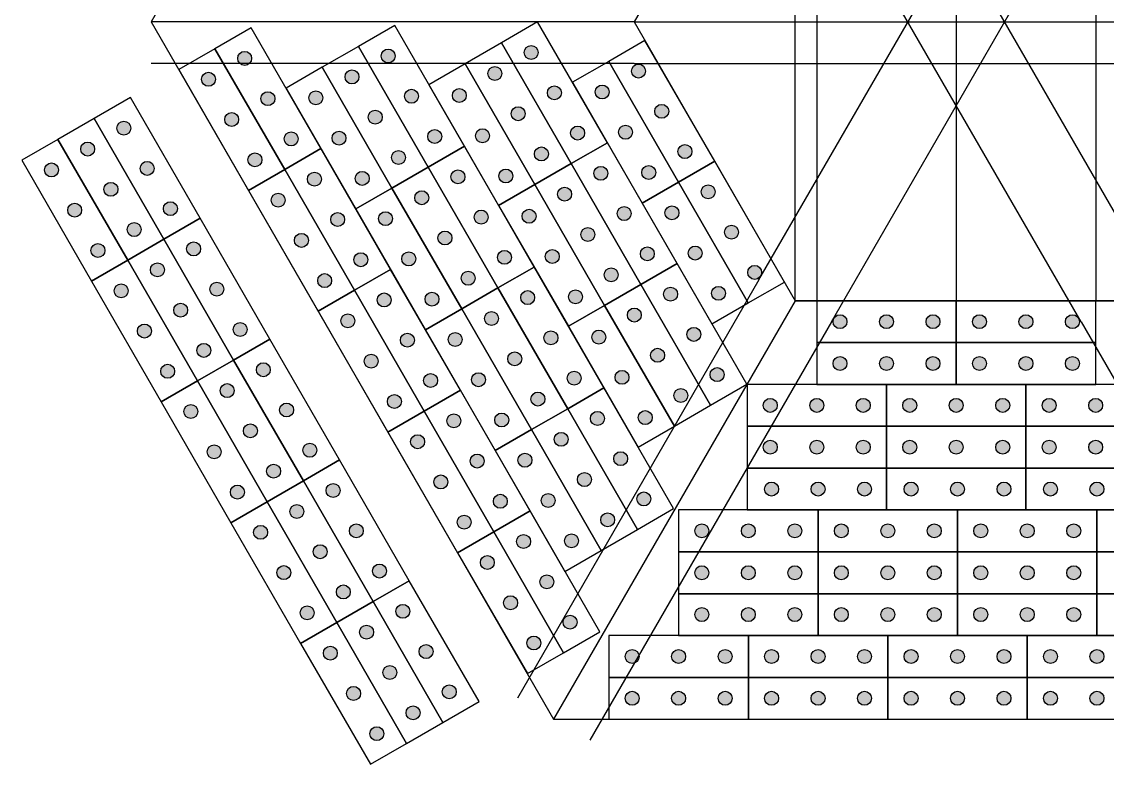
# Model space of a CAD drawing. Header units: millimetres. Extents: x 1388 to 8110, y -1425 to 5021.
# Drawn here: x 2385.8 to 2775.1, y 3135.5 to 3401.7 of the extents above; entities that cross this region are included whole.
import ezdxf

# ---------------------------------------------------------------- set-up
doc = ezdxf.new("R2010")
doc.units = ezdxf.units.MM

msp = doc.modelspace()

# ---------------------------------------------------------------- hatches: boundary and pattern name
at = {"true_color": 0xf1eb1f}
h = msp.add_hatch(color=2, dxfattribs=at)
h.dxf.hatch_style = 1
h.paths.add_polyline_path([(2468.283, 3388.547, 1), (2463.283, 3388.547, 1)])
h = msp.add_hatch(color=2, dxfattribs=at)
h.dxf.hatch_style = 1
h.paths.add_polyline_path([(2519.754, 3389.396, 1), (2514.754, 3389.396, 1)])
h = msp.add_hatch(color=2, dxfattribs=at)
h.dxf.hatch_style = 1
h.paths.add_polyline_path([(2570.992, 3390.649, 1), (2565.992, 3390.649, 1)])
h = msp.add_hatch(color=2, dxfattribs=at)
h.dxf.hatch_style = 1
h.paths.add_polyline_path([(2609.473, 3383.998, 1), (2604.473, 3383.998, 1)])
h = msp.add_hatch(color=2, dxfattribs=at)
h.dxf.hatch_style = 1
h.paths.add_polyline_path([(2455.292, 3381.047, 1), (2450.292, 3381.047, 1)])
h = msp.add_hatch(color=2, dxfattribs=at)
h.dxf.hatch_style = 1
h.paths.add_polyline_path([(2506.763, 3381.896, 1), (2501.763, 3381.896, 1)])
h = msp.add_hatch(color=2, dxfattribs=at)
h.dxf.hatch_style = 1
h.paths.add_polyline_path([(2558.002, 3383.149, 1), (2553.002, 3383.149, 1)])
h = msp.add_hatch(color=2, dxfattribs=at)
h.dxf.hatch_style = 1
h.paths.add_polyline_path([(2579.325, 3376.215, 1), (2574.325, 3376.215, 1)])
h = msp.add_hatch(color=2, dxfattribs=at)
h.dxf.hatch_style = 1
h.paths.add_polyline_path([(2596.482, 3376.498, 1), (2591.482, 3376.498, 1)])
h = msp.add_hatch(color=2, dxfattribs=at)
h.dxf.hatch_style = 1
h.paths.add_polyline_path([(2476.616, 3374.113, 1), (2471.616, 3374.113, 1)])
h = msp.add_hatch(color=2, dxfattribs=at)
h.dxf.hatch_style = 1
h.paths.add_polyline_path([(2493.773, 3374.396, 1), (2488.773, 3374.396, 1)])
h = msp.add_hatch(color=2, dxfattribs=at)
h.dxf.hatch_style = 1
h.paths.add_polyline_path([(2528.087, 3374.962, 1), (2523.087, 3374.962, 1)])
h = msp.add_hatch(color=2, dxfattribs=at)
h.dxf.hatch_style = 1
h.paths.add_polyline_path([(2545.244, 3375.245, 1), (2540.244, 3375.245, 1)])
h = msp.add_hatch(color=2, dxfattribs=at)
h.dxf.hatch_style = 1
h.paths.add_polyline_path([(2566.335, 3368.715, 1), (2561.335, 3368.715, 1)])
h = msp.add_hatch(color=2, dxfattribs=at)
h.dxf.hatch_style = 1
h.paths.add_polyline_path([(2617.806, 3369.565, 1), (2612.806, 3369.565, 1)])
h = msp.add_hatch(color=2, dxfattribs=at)
h.dxf.hatch_style = 1
h.paths.add_polyline_path([(2463.626, 3366.613, 1), (2458.626, 3366.613, 1)])
h = msp.add_hatch(color=2, dxfattribs=at)
h.dxf.hatch_style = 1
h.paths.add_polyline_path([(2515.097, 3367.462, 1), (2510.097, 3367.462, 1)])
h = msp.add_hatch(color=2, dxfattribs=at)
h.dxf.hatch_style = 1
h.paths.add_polyline_path([(2424.981, 3363.547, 1), (2419.981, 3363.547, 1)])
h = msp.add_hatch(color=2, dxfattribs=at)
h.dxf.hatch_style = 1
h.paths.add_polyline_path([(2536.42, 3360.529, 1), (2531.42, 3360.529, 1)])
h = msp.add_hatch(color=2, dxfattribs=at)
h.dxf.hatch_style = 1
h.paths.add_polyline_path([(2553.577, 3360.812, 1), (2548.577, 3360.812, 1)])
h = msp.add_hatch(color=2, dxfattribs=at)
h.dxf.hatch_style = 1
h.paths.add_polyline_path([(2587.659, 3361.781, 1), (2582.659, 3361.781, 1)])
h = msp.add_hatch(color=2, dxfattribs=at)
h.dxf.hatch_style = 1
h.paths.add_polyline_path([(2604.816, 3362.065, 1), (2599.816, 3362.065, 1)])
h = msp.add_hatch(color=2, dxfattribs=at)
h.dxf.hatch_style = 1
h.paths.add_polyline_path([(2484.949, 3359.679, 1), (2479.949, 3359.679, 1)])
h = msp.add_hatch(color=2, dxfattribs=at)
h.dxf.hatch_style = 1
h.paths.add_polyline_path([(2502.106, 3359.962, 1), (2497.106, 3359.962, 1)])
h = msp.add_hatch(color=2, dxfattribs=at)
h.dxf.hatch_style = 1
h.paths.add_polyline_path([(2411.991, 3356.047, 1), (2406.991, 3356.047, 1)])
h = msp.add_hatch(color=2, dxfattribs=at)
h.dxf.hatch_style = 1
h.paths.add_polyline_path([(2523.43, 3353.029, 1), (2518.43, 3353.029, 1)])
h = msp.add_hatch(color=2, dxfattribs=at)
h.dxf.hatch_style = 1
h.paths.add_polyline_path([(2574.668, 3354.281, 1), (2569.668, 3354.281, 1)])
h = msp.add_hatch(color=2, dxfattribs=at)
h.dxf.hatch_style = 1
h.paths.add_polyline_path([(2626.139, 3355.131, 1), (2621.139, 3355.131, 1)])
h = msp.add_hatch(color=2, dxfattribs=at)
h.dxf.hatch_style = 1
h.paths.add_polyline_path([(2433.315, 3349.113, 1), (2428.315, 3349.113, 1)])
h = msp.add_hatch(color=2, dxfattribs=at)
h.dxf.hatch_style = 1
h.paths.add_polyline_path([(2471.959, 3352.179, 1), (2466.959, 3352.179, 1)])
h = msp.add_hatch(color=2, dxfattribs=at)
h.dxf.hatch_style = 1
h.paths.add_polyline_path([(2399.001, 3348.547, 1), (2394.001, 3348.547, 1)])
h = msp.add_hatch(color=2, dxfattribs=at)
h.dxf.hatch_style = 1
h.paths.add_polyline_path([(2493.283, 3345.245, 1), (2488.283, 3345.245, 1)])
h = msp.add_hatch(color=2, dxfattribs=at)
h.dxf.hatch_style = 1
h.paths.add_polyline_path([(2510.44, 3345.529, 1), (2505.44, 3345.529, 1)])
h = msp.add_hatch(color=2, dxfattribs=at)
h.dxf.hatch_style = 1
h.paths.add_polyline_path([(2544.754, 3346.095, 1), (2539.754, 3346.095, 1)])
h = msp.add_hatch(color=2, dxfattribs=at)
h.dxf.hatch_style = 1
h.paths.add_polyline_path([(2561.911, 3346.378, 1), (2556.911, 3346.378, 1)])
h = msp.add_hatch(color=2, dxfattribs=at)
h.dxf.hatch_style = 1
h.paths.add_polyline_path([(2595.992, 3347.348, 1), (2590.992, 3347.348, 1)])
h = msp.add_hatch(color=2, dxfattribs=at)
h.dxf.hatch_style = 1
h.paths.add_polyline_path([(2613.149, 3347.631, 1), (2608.149, 3347.631, 1)])
h = msp.add_hatch(color=2, dxfattribs=at)
h.dxf.hatch_style = 1
h.paths.add_polyline_path([(2420.324, 3341.613, 1), (2415.324, 3341.613, 1)])
h = msp.add_hatch(color=2, dxfattribs=at)
h.dxf.hatch_style = 1
h.paths.add_polyline_path([(2480.292, 3337.745, 1), (2475.292, 3337.745, 1)])
h = msp.add_hatch(color=2, dxfattribs=at)
h.dxf.hatch_style = 1
h.paths.add_polyline_path([(2531.763, 3338.595, 1), (2526.763, 3338.595, 1)])
h = msp.add_hatch(color=2, dxfattribs=at)
h.dxf.hatch_style = 1
h.paths.add_polyline_path([(2583.002, 3339.848, 1), (2578.002, 3339.848, 1)])
h = msp.add_hatch(color=2, dxfattribs=at)
h.dxf.hatch_style = 1
h.paths.add_polyline_path([(2634.473, 3340.697, 1), (2629.473, 3340.697, 1)])
h = msp.add_hatch(color=2, dxfattribs=at)
h.dxf.hatch_style = 1
h.paths.add_polyline_path([(2407.334, 3334.113, 1), (2402.334, 3334.113, 1)])
h = msp.add_hatch(color=2, dxfattribs=at)
h.dxf.hatch_style = 1
h.paths.add_polyline_path([(2441.648, 3334.679, 1), (2436.648, 3334.679, 1)])
h = msp.add_hatch(color=2, dxfattribs=at)
h.dxf.hatch_style = 1
h.paths.add_polyline_path([(2501.616, 3330.812, 1), (2496.616, 3330.812, 1)])
h = msp.add_hatch(color=2, dxfattribs=at)
h.dxf.hatch_style = 1
h.paths.add_polyline_path([(2518.773, 3331.095, 1), (2513.773, 3331.095, 1)])
h = msp.add_hatch(color=2, dxfattribs=at)
h.dxf.hatch_style = 1
h.paths.add_polyline_path([(2553.087, 3331.661, 1), (2548.087, 3331.661, 1)])
h = msp.add_hatch(color=2, dxfattribs=at)
h.dxf.hatch_style = 1
h.paths.add_polyline_path([(2570.244, 3331.944, 1), (2565.244, 3331.944, 1)])
h = msp.add_hatch(color=2, dxfattribs=at)
h.dxf.hatch_style = 1
h.paths.add_polyline_path([(2604.325, 3332.914, 1), (2599.325, 3332.914, 1)])
h = msp.add_hatch(color=2, dxfattribs=at)
h.dxf.hatch_style = 1
h.paths.add_polyline_path([(2621.482, 3333.197, 1), (2616.482, 3333.197, 1)])
h = msp.add_hatch(color=2, dxfattribs=at)
h.dxf.hatch_style = 1
h.paths.add_polyline_path([(2428.658, 3327.179, 1), (2423.658, 3327.179, 1)])
h = msp.add_hatch(color=2, dxfattribs=at)
h.dxf.hatch_style = 1
h.paths.add_polyline_path([(2642.806, 3326.263, 1), (2637.806, 3326.263, 1)])
h = msp.add_hatch(color=2, dxfattribs=at)
h.dxf.hatch_style = 1
h.paths.add_polyline_path([(2488.626, 3323.312, 1), (2483.626, 3323.312, 1)])
h = msp.add_hatch(color=2, dxfattribs=at)
h.dxf.hatch_style = 1
h.paths.add_polyline_path([(2540.097, 3324.161, 1), (2535.097, 3324.161, 1)])
h = msp.add_hatch(color=2, dxfattribs=at)
h.dxf.hatch_style = 1
h.paths.add_polyline_path([(2591.335, 3325.414, 1), (2586.335, 3325.414, 1)])
h = msp.add_hatch(color=2, dxfattribs=at)
h.dxf.hatch_style = 1
h.paths.add_polyline_path([(2415.667, 3319.679, 1), (2410.667, 3319.679, 1)])
h = msp.add_hatch(color=2, dxfattribs=at)
h.dxf.hatch_style = 1
h.paths.add_polyline_path([(2449.981, 3320.245, 1), (2444.981, 3320.245, 1)])
h = msp.add_hatch(color=2, dxfattribs=at)
h.dxf.hatch_style = 1
h.paths.add_polyline_path([(2612.659, 3318.48, 1), (2607.659, 3318.48, 1)])
h = msp.add_hatch(color=2, dxfattribs=at)
h.dxf.hatch_style = 1
h.paths.add_polyline_path([(2629.816, 3318.763, 1), (2624.816, 3318.763, 1)])
h = msp.add_hatch(color=2, dxfattribs=at)
h.dxf.hatch_style = 1
h.paths.add_polyline_path([(2509.949, 3316.378, 1), (2504.949, 3316.378, 1)])
h = msp.add_hatch(color=2, dxfattribs=at)
h.dxf.hatch_style = 1
h.paths.add_polyline_path([(2527.106, 3316.661, 1), (2522.106, 3316.661, 1)])
h = msp.add_hatch(color=2, dxfattribs=at)
h.dxf.hatch_style = 1
h.paths.add_polyline_path([(2561.42, 3317.227, 1), (2556.42, 3317.227, 1)])
h = msp.add_hatch(color=2, dxfattribs=at)
h.dxf.hatch_style = 1
h.paths.add_polyline_path([(2578.577, 3317.51, 1), (2573.577, 3317.51, 1)])
h = msp.add_hatch(color=2, dxfattribs=at)
h.dxf.hatch_style = 1
h.paths.add_polyline_path([(2436.991, 3312.745, 1), (2431.991, 3312.745, 1)])
h = msp.add_hatch(color=2, dxfattribs=at)
h.dxf.hatch_style = 1
h.paths.add_polyline_path([(2599.668, 3310.98, 1), (2594.668, 3310.98, 1)])
h = msp.add_hatch(color=2, dxfattribs=at)
h.dxf.hatch_style = 1
h.paths.add_polyline_path([(2651.139, 3311.83, 1), (2646.139, 3311.83, 1)])
h = msp.add_hatch(color=2, dxfattribs=at)
h.dxf.hatch_style = 1
h.paths.add_polyline_path([(2496.959, 3308.878, 1), (2491.959, 3308.878, 1)])
h = msp.add_hatch(color=2, dxfattribs=at)
h.dxf.hatch_style = 1
h.paths.add_polyline_path([(2548.43, 3309.727, 1), (2543.43, 3309.727, 1)])
h = msp.add_hatch(color=2, dxfattribs=at)
h.dxf.hatch_style = 1
h.paths.add_polyline_path([(2424.001, 3305.245, 1), (2419.001, 3305.245, 1)])
h = msp.add_hatch(color=2, dxfattribs=at)
h.dxf.hatch_style = 1
h.paths.add_polyline_path([(2458.315, 3305.812, 1), (2453.315, 3305.812, 1)])
h = msp.add_hatch(color=2, dxfattribs=at)
h.dxf.hatch_style = 1
h.paths.add_polyline_path([(2535.44, 3302.227, 1), (2530.44, 3302.227, 1)])
h = msp.add_hatch(color=2, dxfattribs=at)
h.dxf.hatch_style = 1
h.paths.add_polyline_path([(2569.754, 3302.794, 1), (2564.754, 3302.794, 1)])
h = msp.add_hatch(color=2, dxfattribs=at)
h.dxf.hatch_style = 1
h.paths.add_polyline_path([(2586.911, 3303.077, 1), (2581.911, 3303.077, 1)])
h = msp.add_hatch(color=2, dxfattribs=at)
h.dxf.hatch_style = 1
h.paths.add_polyline_path([(2620.992, 3304.046, 1), (2615.992, 3304.046, 1)])
h = msp.add_hatch(color=2, dxfattribs=at)
h.dxf.hatch_style = 1
h.paths.add_polyline_path([(2638.149, 3304.33, 1), (2633.149, 3304.33, 1)])
h = msp.add_hatch(color=2, dxfattribs=at)
h.dxf.hatch_style = 1
h.paths.add_polyline_path([(2445.324, 3298.312, 1), (2440.324, 3298.312, 1)])
h = msp.add_hatch(color=2, dxfattribs=at)
h.dxf.hatch_style = 1
h.paths.add_polyline_path([(2518.283, 3301.944, 1), (2513.283, 3301.944, 1)])
h = msp.add_hatch(color=2, dxfattribs=at)
h.dxf.hatch_style = 1
h.paths.add_polyline_path([(2505.292, 3294.444, 1), (2500.292, 3294.444, 1)])
h = msp.add_hatch(color=2, dxfattribs=at)
h.dxf.hatch_style = 1
h.paths.add_polyline_path([(2556.763, 3295.294, 1), (2551.763, 3295.294, 1)])
h = msp.add_hatch(color=2, dxfattribs=at)
h.dxf.hatch_style = 1
h.paths.add_polyline_path([(2608.002, 3296.546, 1), (2603.002, 3296.546, 1)])
h = msp.add_hatch(color=2, dxfattribs=at)
h.dxf.hatch_style = 1
h.paths.add_polyline_path([(2432.334, 3290.812, 1), (2427.334, 3290.812, 1)])
h = msp.add_hatch(color=2, dxfattribs=at)
h.dxf.hatch_style = 1
h.paths.add_polyline_path([(2466.648, 3291.378, 1), (2461.648, 3291.378, 1)])
h = msp.add_hatch(color=2, dxfattribs=at)
h.dxf.hatch_style = 1
h.paths.add_polyline_path([(2681.737, 3294.164, 1), (2676.737, 3294.164, 1)])
h = msp.add_hatch(color=2, dxfattribs=at)
h.dxf.hatch_style = 1
h.paths.add_polyline_path([(2698.404, 3294.164, 1), (2693.404, 3294.164, 1)])
h = msp.add_hatch(color=2, dxfattribs=at)
h.dxf.hatch_style = 1
h.paths.add_polyline_path([(2715.07, 3294.164, 1), (2710.07, 3294.164, 1)])
h = msp.add_hatch(color=2, dxfattribs=at)
h.dxf.hatch_style = 1
h.paths.add_polyline_path([(2731.737, 3294.164, 1), (2726.737, 3294.164, 1)])
h = msp.add_hatch(color=2, dxfattribs=at)
h.dxf.hatch_style = 1
h.paths.add_polyline_path([(2748.404, 3294.164, 1), (2743.404, 3294.164, 1)])
h = msp.add_hatch(color=2, dxfattribs=at)
h.dxf.hatch_style = 1
h.paths.add_polyline_path([(2765.07, 3294.164, 1), (2760.07, 3294.164, 1)])
h = msp.add_hatch(color=2, dxfattribs=at)
h.dxf.hatch_style = 1
h.paths.add_polyline_path([(2526.616, 3287.51, 1), (2521.616, 3287.51, 1)])
h = msp.add_hatch(color=2, dxfattribs=at)
h.dxf.hatch_style = 1
h.paths.add_polyline_path([(2543.773, 3287.794, 1), (2538.773, 3287.794, 1)])
h = msp.add_hatch(color=2, dxfattribs=at)
h.dxf.hatch_style = 1
h.paths.add_polyline_path([(2578.087, 3288.36, 1), (2573.087, 3288.36, 1)])
h = msp.add_hatch(color=2, dxfattribs=at)
h.dxf.hatch_style = 1
h.paths.add_polyline_path([(2595.244, 3288.643, 1), (2590.244, 3288.643, 1)])
h = msp.add_hatch(color=2, dxfattribs=at)
h.dxf.hatch_style = 1
h.paths.add_polyline_path([(2629.325, 3289.613, 1), (2624.325, 3289.613, 1)])
h = msp.add_hatch(color=2, dxfattribs=at)
h.dxf.hatch_style = 1
h.paths.add_polyline_path([(2453.658, 3283.878, 1), (2448.658, 3283.878, 1)])
h = msp.add_hatch(color=2, dxfattribs=at)
h.dxf.hatch_style = 1
h.paths.add_polyline_path([(2513.626, 3280.01, 1), (2508.626, 3280.01, 1)])
h = msp.add_hatch(color=2, dxfattribs=at)
h.dxf.hatch_style = 1
h.paths.add_polyline_path([(2565.097, 3280.86, 1), (2560.097, 3280.86, 1)])
h = msp.add_hatch(color=2, dxfattribs=at)
h.dxf.hatch_style = 1
h.paths.add_polyline_path([(2616.335, 3282.113, 1), (2611.335, 3282.113, 1)])
h = msp.add_hatch(color=2, dxfattribs=at)
h.dxf.hatch_style = 1
h.paths.add_polyline_path([(2681.737, 3279.164, 1), (2676.737, 3279.164, 1)])
h = msp.add_hatch(color=2, dxfattribs=at)
h.dxf.hatch_style = 1
h.paths.add_polyline_path([(2698.404, 3279.164, 1), (2693.404, 3279.164, 1)])
h = msp.add_hatch(color=2, dxfattribs=at)
h.dxf.hatch_style = 1
h.paths.add_polyline_path([(2715.07, 3279.164, 1), (2710.07, 3279.164, 1)])
h = msp.add_hatch(color=2, dxfattribs=at)
h.dxf.hatch_style = 1
h.paths.add_polyline_path([(2731.737, 3279.164, 1), (2726.737, 3279.164, 1)])
h = msp.add_hatch(color=2, dxfattribs=at)
h.dxf.hatch_style = 1
h.paths.add_polyline_path([(2748.404, 3279.164, 1), (2743.404, 3279.164, 1)])
h = msp.add_hatch(color=2, dxfattribs=at)
h.dxf.hatch_style = 1
h.paths.add_polyline_path([(2765.07, 3279.164, 1), (2760.07, 3279.164, 1)])
h = msp.add_hatch(color=2, dxfattribs=at)
h.dxf.hatch_style = 1
h.paths.add_polyline_path([(2440.667, 3276.378, 1), (2435.667, 3276.378, 1)])
h = msp.add_hatch(color=2, dxfattribs=at)
h.dxf.hatch_style = 1
h.paths.add_polyline_path([(2474.981, 3276.944, 1), (2469.981, 3276.944, 1)])
h = msp.add_hatch(color=2, dxfattribs=at)
h.dxf.hatch_style = 1
h.paths.add_polyline_path([(2637.659, 3275.179, 1), (2632.659, 3275.179, 1)])
h = msp.add_hatch(color=2, dxfattribs=at)
h.dxf.hatch_style = 1
h.paths.add_polyline_path([(2534.949, 3273.077, 1), (2529.949, 3273.077, 1)])
h = msp.add_hatch(color=2, dxfattribs=at)
h.dxf.hatch_style = 1
h.paths.add_polyline_path([(2552.106, 3273.36, 1), (2547.106, 3273.36, 1)])
h = msp.add_hatch(color=2, dxfattribs=at)
h.dxf.hatch_style = 1
h.paths.add_polyline_path([(2586.42, 3273.926, 1), (2581.42, 3273.926, 1)])
h = msp.add_hatch(color=2, dxfattribs=at)
h.dxf.hatch_style = 1
h.paths.add_polyline_path([(2603.577, 3274.209, 1), (2598.577, 3274.209, 1)])
h = msp.add_hatch(color=2, dxfattribs=at)
h.dxf.hatch_style = 1
h.paths.add_polyline_path([(2461.991, 3269.444, 1), (2456.991, 3269.444, 1)])
h = msp.add_hatch(color=2, dxfattribs=at)
h.dxf.hatch_style = 1
h.paths.add_polyline_path([(2624.668, 3267.679, 1), (2619.668, 3267.679, 1)])
h = msp.add_hatch(color=2, dxfattribs=at)
h.dxf.hatch_style = 1
h.paths.add_polyline_path([(2521.959, 3265.577, 1), (2516.959, 3265.577, 1)])
h = msp.add_hatch(color=2, dxfattribs=at)
h.dxf.hatch_style = 1
h.paths.add_polyline_path([(2573.43, 3266.426, 1), (2568.43, 3266.426, 1)])
h = msp.add_hatch(color=2, dxfattribs=at)
h.dxf.hatch_style = 1
h.paths.add_polyline_path([(2656.737, 3264.164, 1), (2651.737, 3264.164, 1)])
h = msp.add_hatch(color=2, dxfattribs=at)
h.dxf.hatch_style = 1
h.paths.add_polyline_path([(2673.404, 3264.164, 1), (2668.404, 3264.164, 1)])
h = msp.add_hatch(color=2, dxfattribs=at)
h.dxf.hatch_style = 1
h.paths.add_polyline_path([(2690.07, 3264.164, 1), (2685.07, 3264.164, 1)])
h = msp.add_hatch(color=2, dxfattribs=at)
h.dxf.hatch_style = 1
h.paths.add_polyline_path([(2706.737, 3264.164, 1), (2701.737, 3264.164, 1)])
h = msp.add_hatch(color=2, dxfattribs=at)
h.dxf.hatch_style = 1
h.paths.add_polyline_path([(2723.404, 3264.164, 1), (2718.404, 3264.164, 1)])
h = msp.add_hatch(color=2, dxfattribs=at)
h.dxf.hatch_style = 1
h.paths.add_polyline_path([(2740.07, 3264.164, 1), (2735.07, 3264.164, 1)])
h = msp.add_hatch(color=2, dxfattribs=at)
h.dxf.hatch_style = 1
h.paths.add_polyline_path([(2756.737, 3264.164, 1), (2751.737, 3264.164, 1)])
h = msp.add_hatch(color=2, dxfattribs=at)
h.dxf.hatch_style = 1
h.paths.add_polyline_path([(2773.404, 3264.164, 1), (2768.404, 3264.164, 1)])
h = msp.add_hatch(color=2, dxfattribs=at)
h.dxf.hatch_style = 1
h.paths.add_polyline_path([(2449.001, 3261.944, 1), (2444.001, 3261.944, 1)])
h = msp.add_hatch(color=2, dxfattribs=at)
h.dxf.hatch_style = 1
h.paths.add_polyline_path([(2483.315, 3262.51, 1), (2478.315, 3262.51, 1)])
h = msp.add_hatch(color=2, dxfattribs=at)
h.dxf.hatch_style = 1
h.paths.add_polyline_path([(2594.754, 3259.492, 1), (2589.754, 3259.492, 1)])
h = msp.add_hatch(color=2, dxfattribs=at)
h.dxf.hatch_style = 1
h.paths.add_polyline_path([(2611.911, 3259.775, 1), (2606.911, 3259.775, 1)])
h = msp.add_hatch(color=2, dxfattribs=at)
h.dxf.hatch_style = 1
h.paths.add_polyline_path([(2543.283, 3258.643, 1), (2538.283, 3258.643, 1)])
h = msp.add_hatch(color=2, dxfattribs=at)
h.dxf.hatch_style = 1
h.paths.add_polyline_path([(2560.44, 3258.926, 1), (2555.44, 3258.926, 1)])
h = msp.add_hatch(color=2, dxfattribs=at)
h.dxf.hatch_style = 1
h.paths.add_polyline_path([(2470.324, 3255.01, 1), (2465.324, 3255.01, 1)])
h = msp.add_hatch(color=2, dxfattribs=at)
h.dxf.hatch_style = 1
h.paths.add_polyline_path([(2581.763, 3251.992, 1), (2576.763, 3251.992, 1)])
h = msp.add_hatch(color=2, dxfattribs=at)
h.dxf.hatch_style = 1
h.paths.add_polyline_path([(2491.648, 3248.077, 1), (2486.648, 3248.077, 1)])
h = msp.add_hatch(color=2, dxfattribs=at)
h.dxf.hatch_style = 1
h.paths.add_polyline_path([(2530.292, 3251.143, 1), (2525.292, 3251.143, 1)])
h = msp.add_hatch(color=2, dxfattribs=at)
h.dxf.hatch_style = 1
h.paths.add_polyline_path([(2656.737, 3249.164, 1), (2651.737, 3249.164, 1)])
h = msp.add_hatch(color=2, dxfattribs=at)
h.dxf.hatch_style = 1
h.paths.add_polyline_path([(2673.404, 3249.164, 1), (2668.404, 3249.164, 1)])
h = msp.add_hatch(color=2, dxfattribs=at)
h.dxf.hatch_style = 1
h.paths.add_polyline_path([(2690.07, 3249.164, 1), (2685.07, 3249.164, 1)])
h = msp.add_hatch(color=2, dxfattribs=at)
h.dxf.hatch_style = 1
h.paths.add_polyline_path([(2706.737, 3249.164, 1), (2701.737, 3249.164, 1)])
h = msp.add_hatch(color=2, dxfattribs=at)
h.dxf.hatch_style = 1
h.paths.add_polyline_path([(2723.404, 3249.164, 1), (2718.404, 3249.164, 1)])
h = msp.add_hatch(color=2, dxfattribs=at)
h.dxf.hatch_style = 1
h.paths.add_polyline_path([(2740.07, 3249.164, 1), (2735.07, 3249.164, 1)])
h = msp.add_hatch(color=2, dxfattribs=at)
h.dxf.hatch_style = 1
h.paths.add_polyline_path([(2756.737, 3249.164, 1), (2751.737, 3249.164, 1)])
h = msp.add_hatch(color=2, dxfattribs=at)
h.dxf.hatch_style = 1
h.paths.add_polyline_path([(2773.404, 3249.164, 1), (2768.404, 3249.164, 1)])
h = msp.add_hatch(color=2, dxfattribs=at)
h.dxf.hatch_style = 1
h.paths.add_polyline_path([(2457.334, 3247.51, 1), (2452.334, 3247.51, 1)])
h = msp.add_hatch(color=2, dxfattribs=at)
h.dxf.hatch_style = 1
h.paths.add_polyline_path([(2551.616, 3244.209, 1), (2546.616, 3244.209, 1)])
h = msp.add_hatch(color=2, dxfattribs=at)
h.dxf.hatch_style = 1
h.paths.add_polyline_path([(2568.773, 3244.492, 1), (2563.773, 3244.492, 1)])
h = msp.add_hatch(color=2, dxfattribs=at)
h.dxf.hatch_style = 1
h.paths.add_polyline_path([(2603.087, 3245.059, 1), (2598.087, 3245.059, 1)])
h = msp.add_hatch(color=2, dxfattribs=at)
h.dxf.hatch_style = 1
h.paths.add_polyline_path([(2478.658, 3240.577, 1), (2473.658, 3240.577, 1)])
h = msp.add_hatch(color=2, dxfattribs=at)
h.dxf.hatch_style = 1
h.paths.add_polyline_path([(2538.626, 3236.709, 1), (2533.626, 3236.709, 1)])
h = msp.add_hatch(color=2, dxfattribs=at)
h.dxf.hatch_style = 1
h.paths.add_polyline_path([(2590.097, 3237.559, 1), (2585.097, 3237.559, 1)])
h = msp.add_hatch(color=2, dxfattribs=at)
h.dxf.hatch_style = 1
h.paths.add_polyline_path([(2465.667, 3233.077, 1), (2460.667, 3233.077, 1)])
h = msp.add_hatch(color=2, dxfattribs=at)
h.dxf.hatch_style = 1
h.paths.add_polyline_path([(2499.981, 3233.643, 1), (2494.981, 3233.643, 1)])
h = msp.add_hatch(color=2, dxfattribs=at)
h.dxf.hatch_style = 1
h.paths.add_polyline_path([(2657.203, 3234.164, 1), (2652.203, 3234.164, 1)])
h = msp.add_hatch(color=2, dxfattribs=at)
h.dxf.hatch_style = 1
h.paths.add_polyline_path([(2673.87, 3234.164, 1), (2668.87, 3234.164, 1)])
h = msp.add_hatch(color=2, dxfattribs=at)
h.dxf.hatch_style = 1
h.paths.add_polyline_path([(2690.536, 3234.164, 1), (2685.536, 3234.164, 1)])
h = msp.add_hatch(color=2, dxfattribs=at)
h.dxf.hatch_style = 1
h.paths.add_polyline_path([(2707.203, 3234.164, 1), (2702.203, 3234.164, 1)])
h = msp.add_hatch(color=2, dxfattribs=at)
h.dxf.hatch_style = 1
h.paths.add_polyline_path([(2723.87, 3234.164, 1), (2718.87, 3234.164, 1)])
h = msp.add_hatch(color=2, dxfattribs=at)
h.dxf.hatch_style = 1
h.paths.add_polyline_path([(2740.536, 3234.164, 1), (2735.536, 3234.164, 1)])
h = msp.add_hatch(color=2, dxfattribs=at)
h.dxf.hatch_style = 1
h.paths.add_polyline_path([(2757.203, 3234.164, 1), (2752.203, 3234.164, 1)])
h = msp.add_hatch(color=2, dxfattribs=at)
h.dxf.hatch_style = 1
h.paths.add_polyline_path([(2773.87, 3234.164, 1), (2768.87, 3234.164, 1)])
h = msp.add_hatch(color=2, dxfattribs=at)
h.dxf.hatch_style = 1
h.paths.add_polyline_path([(2559.949, 3229.775, 1), (2554.949, 3229.775, 1)])
h = msp.add_hatch(color=2, dxfattribs=at)
h.dxf.hatch_style = 1
h.paths.add_polyline_path([(2577.106, 3230.059, 1), (2572.106, 3230.059, 1)])
h = msp.add_hatch(color=2, dxfattribs=at)
h.dxf.hatch_style = 1
h.paths.add_polyline_path([(2611.42, 3230.625, 1), (2606.42, 3230.625, 1)])
h = msp.add_hatch(color=2, dxfattribs=at)
h.dxf.hatch_style = 1
h.paths.add_polyline_path([(2486.991, 3226.143, 1), (2481.991, 3226.143, 1)])
h = msp.add_hatch(color=2, dxfattribs=at)
h.dxf.hatch_style = 1
h.paths.add_polyline_path([(2546.959, 3222.275, 1), (2541.959, 3222.275, 1)])
h = msp.add_hatch(color=2, dxfattribs=at)
h.dxf.hatch_style = 1
h.paths.add_polyline_path([(2598.43, 3223.125, 1), (2593.43, 3223.125, 1)])
h = msp.add_hatch(color=2, dxfattribs=at)
h.dxf.hatch_style = 1
h.paths.add_polyline_path([(2474.001, 3218.643, 1), (2469.001, 3218.643, 1)])
h = msp.add_hatch(color=2, dxfattribs=at)
h.dxf.hatch_style = 1
h.paths.add_polyline_path([(2508.315, 3219.209, 1), (2503.315, 3219.209, 1)])
h = msp.add_hatch(color=2, dxfattribs=at)
h.dxf.hatch_style = 1
h.paths.add_polyline_path([(2632.203, 3219.164, 1), (2627.203, 3219.164, 1)])
h = msp.add_hatch(color=2, dxfattribs=at)
h.dxf.hatch_style = 1
h.paths.add_polyline_path([(2648.87, 3219.164, 1), (2643.87, 3219.164, 1)])
h = msp.add_hatch(color=2, dxfattribs=at)
h.dxf.hatch_style = 1
h.paths.add_polyline_path([(2665.536, 3219.164, 1), (2660.536, 3219.164, 1)])
h = msp.add_hatch(color=2, dxfattribs=at)
h.dxf.hatch_style = 1
h.paths.add_polyline_path([(2682.203, 3219.164, 1), (2677.203, 3219.164, 1)])
h = msp.add_hatch(color=2, dxfattribs=at)
h.dxf.hatch_style = 1
h.paths.add_polyline_path([(2698.87, 3219.164, 1), (2693.87, 3219.164, 1)])
h = msp.add_hatch(color=2, dxfattribs=at)
h.dxf.hatch_style = 1
h.paths.add_polyline_path([(2715.536, 3219.164, 1), (2710.536, 3219.164, 1)])
h = msp.add_hatch(color=2, dxfattribs=at)
h.dxf.hatch_style = 1
h.paths.add_polyline_path([(2732.203, 3219.164, 1), (2727.203, 3219.164, 1)])
h = msp.add_hatch(color=2, dxfattribs=at)
h.dxf.hatch_style = 1
h.paths.add_polyline_path([(2748.87, 3219.164, 1), (2743.87, 3219.164, 1)])
h = msp.add_hatch(color=2, dxfattribs=at)
h.dxf.hatch_style = 1
h.paths.add_polyline_path([(2765.536, 3219.164, 1), (2760.536, 3219.164, 1)])
h = msp.add_hatch(color=2, dxfattribs=at)
h.dxf.hatch_style = 1
h.paths.add_polyline_path([(2568.283, 3215.342, 1), (2563.283, 3215.342, 1)])
h = msp.add_hatch(color=2, dxfattribs=at)
h.dxf.hatch_style = 1
h.paths.add_polyline_path([(2585.44, 3215.625, 1), (2580.44, 3215.625, 1)])
h = msp.add_hatch(color=2, dxfattribs=at)
h.dxf.hatch_style = 1
h.paths.add_polyline_path([(2495.324, 3211.709, 1), (2490.324, 3211.709, 1)])
h = msp.add_hatch(color=2, dxfattribs=at)
h.dxf.hatch_style = 1
h.paths.add_polyline_path([(2516.648, 3204.775, 1), (2511.648, 3204.775, 1)])
h = msp.add_hatch(color=2, dxfattribs=at)
h.dxf.hatch_style = 1
h.paths.add_polyline_path([(2555.292, 3207.842, 1), (2550.292, 3207.842, 1)])
h = msp.add_hatch(color=2, dxfattribs=at)
h.dxf.hatch_style = 1
h.paths.add_polyline_path([(2482.334, 3204.209, 1), (2477.334, 3204.209, 1)])
h = msp.add_hatch(color=2, dxfattribs=at)
h.dxf.hatch_style = 1
h.paths.add_polyline_path([(2576.616, 3200.908, 1), (2571.616, 3200.908, 1)])
h = msp.add_hatch(color=2, dxfattribs=at)
h.dxf.hatch_style = 1
h.paths.add_polyline_path([(2632.203, 3204.164, 1), (2627.203, 3204.164, 1)])
h = msp.add_hatch(color=2, dxfattribs=at)
h.dxf.hatch_style = 1
h.paths.add_polyline_path([(2648.87, 3204.164, 1), (2643.87, 3204.164, 1)])
h = msp.add_hatch(color=2, dxfattribs=at)
h.dxf.hatch_style = 1
h.paths.add_polyline_path([(2665.536, 3204.164, 1), (2660.536, 3204.164, 1)])
h = msp.add_hatch(color=2, dxfattribs=at)
h.dxf.hatch_style = 1
h.paths.add_polyline_path([(2682.203, 3204.164, 1), (2677.203, 3204.164, 1)])
h = msp.add_hatch(color=2, dxfattribs=at)
h.dxf.hatch_style = 1
h.paths.add_polyline_path([(2698.87, 3204.164, 1), (2693.87, 3204.164, 1)])
h = msp.add_hatch(color=2, dxfattribs=at)
h.dxf.hatch_style = 1
h.paths.add_polyline_path([(2715.536, 3204.164, 1), (2710.536, 3204.164, 1)])
h = msp.add_hatch(color=2, dxfattribs=at)
h.dxf.hatch_style = 1
h.paths.add_polyline_path([(2732.203, 3204.164, 1), (2727.203, 3204.164, 1)])
h = msp.add_hatch(color=2, dxfattribs=at)
h.dxf.hatch_style = 1
h.paths.add_polyline_path([(2748.87, 3204.164, 1), (2743.87, 3204.164, 1)])
h = msp.add_hatch(color=2, dxfattribs=at)
h.dxf.hatch_style = 1
h.paths.add_polyline_path([(2765.536, 3204.164, 1), (2760.536, 3204.164, 1)])
h = msp.add_hatch(color=2, dxfattribs=at)
h.dxf.hatch_style = 1
h.paths.add_polyline_path([(2503.658, 3197.275, 1), (2498.658, 3197.275, 1)])
h = msp.add_hatch(color=2, dxfattribs=at)
h.dxf.hatch_style = 1
h.paths.add_polyline_path([(2563.626, 3193.408, 1), (2558.626, 3193.408, 1)])
h = msp.add_hatch(color=2, dxfattribs=at)
h.dxf.hatch_style = 1
h.paths.add_polyline_path([(2490.667, 3189.775, 1), (2485.667, 3189.775, 1)])
h = msp.add_hatch(color=2, dxfattribs=at)
h.dxf.hatch_style = 1
h.paths.add_polyline_path([(2524.981, 3190.342, 1), (2519.981, 3190.342, 1)])
h = msp.add_hatch(color=2, dxfattribs=at)
h.dxf.hatch_style = 1
h.paths.add_polyline_path([(2584.949, 3186.474, 1), (2579.949, 3186.474, 1)])
h = msp.add_hatch(color=2, dxfattribs=at)
h.dxf.hatch_style = 1
h.paths.add_polyline_path([(2632.203, 3189.164, 1), (2627.203, 3189.164, 1)])
h = msp.add_hatch(color=2, dxfattribs=at)
h.dxf.hatch_style = 1
h.paths.add_polyline_path([(2648.87, 3189.164, 1), (2643.87, 3189.164, 1)])
h = msp.add_hatch(color=2, dxfattribs=at)
h.dxf.hatch_style = 1
h.paths.add_polyline_path([(2665.536, 3189.164, 1), (2660.536, 3189.164, 1)])
h = msp.add_hatch(color=2, dxfattribs=at)
h.dxf.hatch_style = 1
h.paths.add_polyline_path([(2682.203, 3189.164, 1), (2677.203, 3189.164, 1)])
h = msp.add_hatch(color=2, dxfattribs=at)
h.dxf.hatch_style = 1
h.paths.add_polyline_path([(2698.87, 3189.164, 1), (2693.87, 3189.164, 1)])
h = msp.add_hatch(color=2, dxfattribs=at)
h.dxf.hatch_style = 1
h.paths.add_polyline_path([(2715.536, 3189.164, 1), (2710.536, 3189.164, 1)])
h = msp.add_hatch(color=2, dxfattribs=at)
h.dxf.hatch_style = 1
h.paths.add_polyline_path([(2732.203, 3189.164, 1), (2727.203, 3189.164, 1)])
h = msp.add_hatch(color=2, dxfattribs=at)
h.dxf.hatch_style = 1
h.paths.add_polyline_path([(2748.87, 3189.164, 1), (2743.87, 3189.164, 1)])
h = msp.add_hatch(color=2, dxfattribs=at)
h.dxf.hatch_style = 1
h.paths.add_polyline_path([(2765.536, 3189.164, 1), (2760.536, 3189.164, 1)])
h = msp.add_hatch(color=2, dxfattribs=at)
h.dxf.hatch_style = 1
h.paths.add_polyline_path([(2511.991, 3182.842, 1), (2506.991, 3182.842, 1)])
h = msp.add_hatch(color=2, dxfattribs=at)
h.dxf.hatch_style = 1
h.paths.add_polyline_path([(2571.959, 3178.974, 1), (2566.959, 3178.974, 1)])
h = msp.add_hatch(color=2, dxfattribs=at)
h.dxf.hatch_style = 1
h.paths.add_polyline_path([(2499.001, 3175.342, 1), (2494.001, 3175.342, 1)])
h = msp.add_hatch(color=2, dxfattribs=at)
h.dxf.hatch_style = 1
h.paths.add_polyline_path([(2533.315, 3175.908, 1), (2528.315, 3175.908, 1)])
h = msp.add_hatch(color=2, dxfattribs=at)
h.dxf.hatch_style = 1
h.paths.add_polyline_path([(2607.203, 3174.164, 1), (2602.203, 3174.164, 1)])
h = msp.add_hatch(color=2, dxfattribs=at)
h.dxf.hatch_style = 1
h.paths.add_polyline_path([(2623.87, 3174.164, 1), (2618.87, 3174.164, 1)])
h = msp.add_hatch(color=2, dxfattribs=at)
h.dxf.hatch_style = 1
h.paths.add_polyline_path([(2640.536, 3174.164, 1), (2635.536, 3174.164, 1)])
h = msp.add_hatch(color=2, dxfattribs=at)
h.dxf.hatch_style = 1
h.paths.add_polyline_path([(2657.203, 3174.164, 1), (2652.203, 3174.164, 1)])
h = msp.add_hatch(color=2, dxfattribs=at)
h.dxf.hatch_style = 1
h.paths.add_polyline_path([(2673.87, 3174.164, 1), (2668.87, 3174.164, 1)])
h = msp.add_hatch(color=2, dxfattribs=at)
h.dxf.hatch_style = 1
h.paths.add_polyline_path([(2690.536, 3174.164, 1), (2685.536, 3174.164, 1)])
h = msp.add_hatch(color=2, dxfattribs=at)
h.dxf.hatch_style = 1
h.paths.add_polyline_path([(2707.203, 3174.164, 1), (2702.203, 3174.164, 1)])
h = msp.add_hatch(color=2, dxfattribs=at)
h.dxf.hatch_style = 1
h.paths.add_polyline_path([(2723.87, 3174.164, 1), (2718.87, 3174.164, 1)])
h = msp.add_hatch(color=2, dxfattribs=at)
h.dxf.hatch_style = 1
h.paths.add_polyline_path([(2740.536, 3174.164, 1), (2735.536, 3174.164, 1)])
h = msp.add_hatch(color=2, dxfattribs=at)
h.dxf.hatch_style = 1
h.paths.add_polyline_path([(2757.203, 3174.164, 1), (2752.203, 3174.164, 1)])
h = msp.add_hatch(color=2, dxfattribs=at)
h.dxf.hatch_style = 1
h.paths.add_polyline_path([(2773.87, 3174.164, 1), (2768.87, 3174.164, 1)])
h = msp.add_hatch(color=2, dxfattribs=at)
h.dxf.hatch_style = 1
h.paths.add_polyline_path([(2520.324, 3168.408, 1), (2515.324, 3168.408, 1)])
h = msp.add_hatch(color=2, dxfattribs=at)
h.dxf.hatch_style = 1
h.paths.add_polyline_path([(2507.334, 3160.908, 1), (2502.334, 3160.908, 1)])
h = msp.add_hatch(color=2, dxfattribs=at)
h.dxf.hatch_style = 1
h.paths.add_polyline_path([(2541.648, 3161.474, 1), (2536.648, 3161.474, 1)])
h = msp.add_hatch(color=2, dxfattribs=at)
h.dxf.hatch_style = 1
h.paths.add_polyline_path([(2607.203, 3159.164, 1), (2602.203, 3159.164, 1)])
h = msp.add_hatch(color=2, dxfattribs=at)
h.dxf.hatch_style = 1
h.paths.add_polyline_path([(2623.87, 3159.164, 1), (2618.87, 3159.164, 1)])
h = msp.add_hatch(color=2, dxfattribs=at)
h.dxf.hatch_style = 1
h.paths.add_polyline_path([(2640.536, 3159.164, 1), (2635.536, 3159.164, 1)])
h = msp.add_hatch(color=2, dxfattribs=at)
h.dxf.hatch_style = 1
h.paths.add_polyline_path([(2657.203, 3159.164, 1), (2652.203, 3159.164, 1)])
h = msp.add_hatch(color=2, dxfattribs=at)
h.dxf.hatch_style = 1
h.paths.add_polyline_path([(2673.87, 3159.164, 1), (2668.87, 3159.164, 1)])
h = msp.add_hatch(color=2, dxfattribs=at)
h.dxf.hatch_style = 1
h.paths.add_polyline_path([(2690.536, 3159.164, 1), (2685.536, 3159.164, 1)])
h = msp.add_hatch(color=2, dxfattribs=at)
h.dxf.hatch_style = 1
h.paths.add_polyline_path([(2707.203, 3159.164, 1), (2702.203, 3159.164, 1)])
h = msp.add_hatch(color=2, dxfattribs=at)
h.dxf.hatch_style = 1
h.paths.add_polyline_path([(2723.87, 3159.164, 1), (2718.87, 3159.164, 1)])
h = msp.add_hatch(color=2, dxfattribs=at)
h.dxf.hatch_style = 1
h.paths.add_polyline_path([(2740.536, 3159.164, 1), (2735.536, 3159.164, 1)])
h = msp.add_hatch(color=2, dxfattribs=at)
h.dxf.hatch_style = 1
h.paths.add_polyline_path([(2757.203, 3159.164, 1), (2752.203, 3159.164, 1)])
h = msp.add_hatch(color=2, dxfattribs=at)
h.dxf.hatch_style = 1
h.paths.add_polyline_path([(2773.87, 3159.164, 1), (2768.87, 3159.164, 1)])
h = msp.add_hatch(color=2, dxfattribs=at)
h.dxf.hatch_style = 1
h.paths.add_polyline_path([(2528.658, 3153.974, 1), (2523.658, 3153.974, 1)])
h = msp.add_hatch(color=2, dxfattribs=at)
h.dxf.hatch_style = 1
h.paths.add_polyline_path([(2515.667, 3146.474, 1), (2510.667, 3146.474, 1)])

# ---------------------------------------------------------------- linework, layer by layer
for p, q in [((2650.178, 3309.164), (2765.648, 3509.164)), ((2791.629, 3309.164), (2676.159, 3509.164)), ((2670.904, 3501.664), (2670.904, 3301.664)), ((2720.904, 3501.664), (2720.904, 3301.664)), ((2770.904, 3501.664), (2770.904, 3301.664)), ((2765.648, 3294.164), (2650.178, 3494.164)), ((2676.159, 3294.164), (2791.629, 3494.164)), ((2605.434, 3401.664), (2432.229, 3401.664)), ((2605.434, 3401.664), (2836.374, 3401.664)), ((2605.434, 3386.664), (2432.229, 3386.664)), ((2605.434, 3386.664), (2836.374, 3386.664)), ((2650.178, 3309.164), (2563.576, 3159.164)), ((2663.169, 3301.664), (2576.566, 3151.664)), ((2676.159, 3294.164), (2589.557, 3144.164)), ((2765.648, 3294.164), (2852.251, 3144.164))]:
    msp.add_line(p, q)
for points in [[(2576.566, 3651.664), (2432.229, 3401.664), (2576.566, 3151.664), (2865.241, 3151.664), (3009.579, 3401.664), (2865.241, 3651.664)], [(2663.169, 3501.664), (2605.434, 3401.664), (2663.169, 3301.664), (2778.639, 3301.664), (2836.374, 3401.664), (2778.639, 3501.664)], [(2663.169, 3501.664), (2778.639, 3501.664), (2778.639, 3301.664), (2663.169, 3301.664)], [(2455.121, 3392.014), (2480.121, 3348.712), (2493.111, 3356.212), (2468.111, 3399.514)], [(2506.592, 3392.863), (2531.592, 3349.562), (2544.582, 3357.062), (2519.582, 3400.363)], [(2557.83, 3394.116), (2582.83, 3350.815), (2595.82, 3358.315), (2570.82, 3401.616)], [(2544.84, 3386.616), (2569.84, 3343.315), (2582.83, 3350.815), (2557.83, 3394.116)], [(2596.311, 3387.465), (2621.311, 3344.164), (2634.301, 3351.664), (2609.301, 3394.965)], [(2442.13, 3384.514), (2467.13, 3341.212), (2480.121, 3348.712), (2455.121, 3392.014)], [(2493.602, 3385.363), (2518.602, 3342.062), (2531.592, 3349.562), (2506.592, 3392.863)], [(2531.849, 3379.116), (2556.849, 3335.815), (2569.84, 3343.315), (2544.84, 3386.616)], [(2583.32, 3379.965), (2608.32, 3336.664), (2621.311, 3344.164), (2596.311, 3387.465)], [(2480.611, 3377.863), (2505.611, 3334.562), (2518.602, 3342.062), (2493.602, 3385.363)], [(2411.82, 3367.014), (2436.82, 3323.712), (2449.81, 3331.212), (2424.81, 3374.514)], [(2398.829, 3359.514), (2423.829, 3316.212), (2436.82, 3323.712), (2411.82, 3367.014)], [(2385.839, 3352.014), (2410.839, 3308.712), (2423.829, 3316.212), (2398.829, 3359.514)], [(2480.121, 3348.712), (2505.121, 3305.411), (2518.111, 3312.911), (2493.111, 3356.212)], [(2531.592, 3349.562), (2556.592, 3306.26), (2569.582, 3313.76), (2544.582, 3357.062)], [(2582.83, 3350.815), (2607.83, 3307.513), (2620.82, 3315.013), (2595.82, 3358.315)], [(2621.311, 3344.164), (2646.311, 3300.863), (2659.301, 3308.363), (2634.301, 3351.664)], [(2467.13, 3341.212), (2492.13, 3297.911), (2505.121, 3305.411), (2480.121, 3348.712)], [(2518.602, 3342.062), (2543.602, 3298.76), (2556.592, 3306.26), (2531.592, 3349.562)], [(2569.84, 3343.315), (2594.84, 3300.013), (2607.83, 3307.513), (2582.83, 3350.815)], [(2608.32, 3336.664), (2633.32, 3293.363), (2646.311, 3300.863), (2621.311, 3344.164)], [(2505.611, 3334.562), (2530.611, 3291.26), (2543.602, 3298.76), (2518.602, 3342.062)], [(2556.849, 3335.815), (2581.849, 3292.513), (2594.84, 3300.013), (2569.84, 3343.315)], [(2436.82, 3323.712), (2461.82, 3280.411), (2474.81, 3287.911), (2449.81, 3331.212)], [(2423.829, 3316.212), (2448.829, 3272.911), (2461.82, 3280.411), (2436.82, 3323.712)], [(2410.839, 3308.712), (2435.839, 3265.411), (2448.829, 3272.911), (2423.829, 3316.212)], [(2505.121, 3305.411), (2530.121, 3262.11), (2543.111, 3269.61), (2518.111, 3312.911)], [(2556.592, 3306.26), (2581.592, 3262.959), (2594.582, 3270.459), (2569.582, 3313.76)], [(2607.83, 3307.513), (2632.83, 3264.212), (2645.82, 3271.712), (2620.82, 3315.013)], [(2492.13, 3297.911), (2517.13, 3254.61), (2530.121, 3262.11), (2505.121, 3305.411)], [(2543.602, 3298.76), (2568.602, 3255.459), (2581.592, 3262.959), (2556.592, 3306.26)], [(2594.84, 3300.013), (2619.84, 3256.712), (2632.83, 3264.212), (2607.83, 3307.513)], [(2670.904, 3286.664), (2720.904, 3286.664), (2720.904, 3301.664), (2670.904, 3301.664)], [(2720.904, 3286.664), (2770.904, 3286.664), (2770.904, 3301.664), (2720.904, 3301.664)], [(2530.611, 3291.26), (2555.611, 3247.959), (2568.602, 3255.459), (2543.602, 3298.76)], [(2581.849, 3292.513), (2606.849, 3249.212), (2619.84, 3256.712), (2594.84, 3300.013)], [(2461.82, 3280.411), (2486.82, 3237.11), (2499.81, 3244.61), (2474.81, 3287.911)], [(2670.904, 3271.664), (2720.904, 3271.664), (2720.904, 3286.664), (2670.904, 3286.664)], [(2720.904, 3271.664), (2770.904, 3271.664), (2770.904, 3286.664), (2720.904, 3286.664)], [(2448.829, 3272.911), (2473.829, 3229.61), (2486.82, 3237.11), (2461.82, 3280.411)], [(2435.839, 3265.411), (2460.839, 3222.11), (2473.829, 3229.61), (2448.829, 3272.911)], [(2530.121, 3262.11), (2555.121, 3218.809), (2568.111, 3226.309), (2543.111, 3269.61)], [(2581.592, 3262.959), (2606.592, 3219.658), (2619.582, 3227.158), (2594.582, 3270.459)], [(2645.904, 3256.664), (2695.904, 3256.664), (2695.904, 3271.664), (2645.904, 3271.664)], [(2695.904, 3256.664), (2745.904, 3256.664), (2745.904, 3271.664), (2695.904, 3271.664)], [(2745.904, 3256.664), (2795.904, 3256.664), (2795.904, 3271.664), (2745.904, 3271.664)], [(2517.13, 3254.61), (2542.13, 3211.309), (2555.121, 3218.809), (2530.121, 3262.11)], [(2568.602, 3255.459), (2593.602, 3212.158), (2606.592, 3219.658), (2581.592, 3262.959)], [(2555.611, 3247.959), (2580.611, 3204.658), (2593.602, 3212.158), (2568.602, 3255.459)], [(2645.904, 3241.664), (2695.904, 3241.664), (2695.904, 3256.664), (2645.904, 3256.664)], [(2695.904, 3241.664), (2745.904, 3241.664), (2745.904, 3256.664), (2695.904, 3256.664)], [(2745.904, 3241.664), (2795.904, 3241.664), (2795.904, 3256.664), (2745.904, 3256.664)], [(2486.82, 3237.11), (2511.82, 3193.809), (2524.81, 3201.309), (2499.81, 3244.61)], [(2645.904, 3226.664), (2695.904, 3226.664), (2695.904, 3241.664), (2645.904, 3241.664)], [(2695.904, 3226.664), (2745.904, 3226.664), (2745.904, 3241.664), (2695.904, 3241.664)], [(2745.904, 3226.664), (2795.904, 3226.664), (2795.904, 3241.664), (2745.904, 3241.664)], [(2473.829, 3229.61), (2498.829, 3186.309), (2511.82, 3193.809), (2486.82, 3237.11)], [(2460.839, 3222.11), (2485.839, 3178.809), (2498.829, 3186.309), (2473.829, 3229.61)], [(2555.121, 3218.809), (2580.121, 3175.507), (2593.111, 3183.007), (2568.111, 3226.309)], [(2621.37, 3211.664), (2671.37, 3211.664), (2671.37, 3226.664), (2621.37, 3226.664)], [(2671.37, 3211.664), (2721.37, 3211.664), (2721.37, 3226.664), (2671.37, 3226.664)], [(2721.37, 3211.664), (2771.37, 3211.664), (2771.37, 3226.664), (2721.37, 3226.664)], [(2771.37, 3211.664), (2821.37, 3211.664), (2821.37, 3226.664), (2771.37, 3226.664)], [(2542.13, 3211.309), (2567.13, 3168.007), (2580.121, 3175.507), (2555.121, 3218.809)], [(2621.37, 3196.664), (2671.37, 3196.664), (2671.37, 3211.664), (2621.37, 3211.664)], [(2671.37, 3196.664), (2721.37, 3196.664), (2721.37, 3211.664), (2671.37, 3211.664)], [(2721.37, 3196.664), (2771.37, 3196.664), (2771.37, 3211.664), (2721.37, 3211.664)], [(2771.37, 3196.664), (2821.37, 3196.664), (2821.37, 3211.664), (2771.37, 3211.664)], [(2511.82, 3193.809), (2536.82, 3150.507), (2549.81, 3158.007), (2524.81, 3201.309)], [(2621.37, 3181.664), (2671.37, 3181.664), (2671.37, 3196.664), (2621.37, 3196.664)], [(2671.37, 3181.664), (2721.37, 3181.664), (2721.37, 3196.664), (2671.37, 3196.664)], [(2721.37, 3181.664), (2771.37, 3181.664), (2771.37, 3196.664), (2721.37, 3196.664)], [(2771.37, 3181.664), (2821.37, 3181.664), (2821.37, 3196.664), (2771.37, 3196.664)], [(2498.829, 3186.309), (2523.829, 3143.007), (2536.82, 3150.507), (2511.82, 3193.809)], [(2485.839, 3178.809), (2510.839, 3135.507), (2523.829, 3143.007), (2498.829, 3186.309)], [(2596.37, 3166.664), (2646.37, 3166.664), (2646.37, 3181.664), (2596.37, 3181.664)], [(2646.37, 3166.664), (2696.37, 3166.664), (2696.37, 3181.664), (2646.37, 3181.664)], [(2696.37, 3166.664), (2746.37, 3166.664), (2746.37, 3181.664), (2696.37, 3181.664)], [(2746.37, 3166.664), (2796.37, 3166.664), (2796.37, 3181.664), (2746.37, 3181.664)], [(2596.37, 3151.664), (2646.37, 3151.664), (2646.37, 3166.664), (2596.37, 3166.664)], [(2646.37, 3151.664), (2696.37, 3151.664), (2696.37, 3166.664), (2646.37, 3166.664)], [(2696.37, 3151.664), (2746.37, 3151.664), (2746.37, 3166.664), (2696.37, 3166.664)], [(2746.37, 3151.664), (2796.37, 3151.664), (2796.37, 3166.664), (2746.37, 3166.664)]]:
    msp.add_lwpolyline(points, close=True)
at = {"color": 2, "true_color": 0xf1eb1f}
for centre in [(2465.783, 3388.547), (2517.254, 3389.396), (2568.492, 3390.649), (2606.973, 3383.998), (2452.792, 3381.047), (2504.263, 3381.896), (2555.502, 3383.149), (2576.825, 3376.215), (2593.982, 3376.498), (2474.116, 3374.113), (2491.273, 3374.396), (2525.587, 3374.962), (2542.744, 3375.245), (2563.835, 3368.715), (2615.306, 3369.565), (2461.126, 3366.613), (2512.597, 3367.462), (2422.481, 3363.547), (2533.92, 3360.529), (2551.077, 3360.812), (2585.159, 3361.781), (2602.316, 3362.065), (2482.449, 3359.679), (2499.606, 3359.962), (2409.491, 3356.047), (2520.93, 3353.029), (2572.168, 3354.281), (2623.639, 3355.131), (2430.815, 3349.113), (2469.459, 3352.179), (2396.501, 3348.547), (2490.783, 3345.245), (2507.94, 3345.529), (2542.254, 3346.095), (2559.411, 3346.378), (2593.492, 3347.348), (2610.649, 3347.631), (2417.824, 3341.613), (2477.792, 3337.745), (2529.263, 3338.595), (2580.502, 3339.848), (2631.973, 3340.697), (2404.834, 3334.113), (2439.148, 3334.679), (2499.116, 3330.812), (2516.273, 3331.095), (2550.587, 3331.661), (2567.744, 3331.944), (2601.825, 3332.914), (2618.982, 3333.197), (2426.158, 3327.179), (2640.306, 3326.263), (2486.126, 3323.312), (2537.597, 3324.161), (2588.835, 3325.414), (2413.167, 3319.679), (2447.481, 3320.245), (2610.159, 3318.48), (2627.316, 3318.763), (2507.449, 3316.378), (2524.606, 3316.661), (2558.92, 3317.227), (2576.077, 3317.51), (2434.491, 3312.745), (2597.168, 3310.98), (2648.639, 3311.83), (2494.459, 3308.878), (2545.93, 3309.727), (2421.501, 3305.245), (2455.815, 3305.812), (2532.94, 3302.227), (2567.254, 3302.794), (2584.411, 3303.077), (2618.492, 3304.046), (2635.649, 3304.33), (2442.824, 3298.312), (2515.783, 3301.944), (2502.792, 3294.444), (2554.263, 3295.294), (2605.502, 3296.546), (2429.834, 3290.812), (2464.148, 3291.378), (2679.237, 3294.164), (2695.904, 3294.164), (2712.57, 3294.164), (2729.237, 3294.164), (2745.904, 3294.164), (2762.57, 3294.164), (2524.116, 3287.51), (2541.273, 3287.794), (2575.587, 3288.36), (2592.744, 3288.643), (2626.825, 3289.613), (2451.158, 3283.878), (2511.126, 3280.01), (2562.597, 3280.86), (2613.835, 3282.113), (2679.237, 3279.164), (2695.904, 3279.164), (2712.57, 3279.164), (2729.237, 3279.164), (2745.904, 3279.164), (2762.57, 3279.164), (2438.167, 3276.378), (2472.481, 3276.944), (2635.159, 3275.179), (2532.449, 3273.077), (2549.606, 3273.36), (2583.92, 3273.926), (2601.077, 3274.209), (2459.491, 3269.444), (2622.168, 3267.679), (2519.459, 3265.577), (2570.93, 3266.426), (2654.237, 3264.164), (2670.904, 3264.164), (2687.57, 3264.164), (2704.237, 3264.164), (2720.904, 3264.164), (2737.57, 3264.164), (2754.237, 3264.164), (2770.904, 3264.164), (2446.501, 3261.944), (2480.815, 3262.51), (2592.254, 3259.492), (2609.411, 3259.775), (2540.783, 3258.643), (2557.94, 3258.926), (2467.824, 3255.01), (2579.263, 3251.992), (2489.148, 3248.077), (2527.792, 3251.143), (2654.237, 3249.164), (2670.904, 3249.164), (2687.57, 3249.164), (2704.237, 3249.164), (2720.904, 3249.164), (2737.57, 3249.164), (2754.237, 3249.164), (2770.904, 3249.164), (2454.834, 3247.51), (2549.116, 3244.209), (2566.273, 3244.492), (2600.587, 3245.059), (2476.158, 3240.577), (2536.126, 3236.709), (2587.597, 3237.559), (2463.167, 3233.077), (2497.481, 3233.643), (2654.703, 3234.164), (2671.37, 3234.164), (2688.036, 3234.164), (2704.703, 3234.164), (2721.37, 3234.164), (2738.036, 3234.164), (2754.703, 3234.164), (2771.37, 3234.164), (2557.449, 3229.775), (2574.606, 3230.059), (2608.92, 3230.625), (2484.491, 3226.143), (2544.459, 3222.275), (2595.93, 3223.125), (2471.501, 3218.643), (2505.815, 3219.209), (2629.703, 3219.164), (2646.37, 3219.164), (2663.036, 3219.164), (2679.703, 3219.164), (2696.37, 3219.164), (2713.036, 3219.164), (2729.703, 3219.164), (2746.37, 3219.164), (2763.036, 3219.164), (2565.783, 3215.342), (2582.94, 3215.625), (2492.824, 3211.709), (2514.148, 3204.775), (2552.792, 3207.842), (2479.834, 3204.209), (2574.116, 3200.908), (2629.703, 3204.164), (2646.37, 3204.164), (2663.036, 3204.164), (2679.703, 3204.164), (2696.37, 3204.164), (2713.036, 3204.164), (2729.703, 3204.164), (2746.37, 3204.164), (2763.036, 3204.164), (2501.158, 3197.275), (2561.126, 3193.408), (2488.167, 3189.775), (2522.481, 3190.342), (2582.449, 3186.474), (2629.703, 3189.164), (2646.37, 3189.164), (2663.036, 3189.164), (2679.703, 3189.164), (2696.37, 3189.164), (2713.036, 3189.164), (2729.703, 3189.164), (2746.37, 3189.164), (2763.036, 3189.164), (2509.491, 3182.842), (2569.459, 3178.974), (2496.501, 3175.342), (2530.815, 3175.908), (2604.703, 3174.164), (2621.37, 3174.164), (2638.036, 3174.164), (2654.703, 3174.164), (2671.37, 3174.164), (2688.036, 3174.164), (2704.703, 3174.164), (2721.37, 3174.164), (2738.036, 3174.164), (2754.703, 3174.164), (2771.37, 3174.164), (2517.824, 3168.408), (2504.834, 3160.908), (2539.148, 3161.474), (2604.703, 3159.164), (2621.37, 3159.164), (2638.036, 3159.164), (2654.703, 3159.164), (2671.37, 3159.164), (2688.036, 3159.164), (2704.703, 3159.164), (2721.37, 3159.164), (2738.036, 3159.164), (2754.703, 3159.164), (2771.37, 3159.164), (2526.158, 3153.974), (2513.167, 3146.474)]:
    msp.add_circle(centre, 2.5, dxfattribs=at)

doc.saveas('drawing.dxf')
